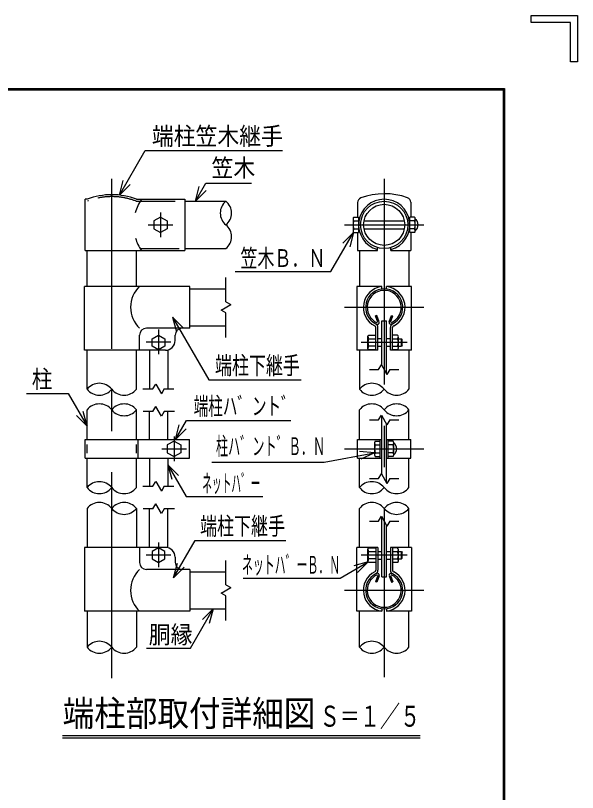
# Model space of a CAD drawing. Units: millimetres, scale not verified, with parts at other scales. Extents: x -4425 to 4425, y -3150 to 3150.
# Drawn here: x 2692 to 4425, y 754 to 3150 of the extents above; entities that cross this region are included whole.
import ezdxf
from ezdxf.enums import TextEntityAlignment as Align

# ---------------------------------------------------------------- set-up
doc = ezdxf.new("R2010")
doc.units = ezdxf.units.MM
doc.header["$LTSCALE"] = 20
doc.linetypes.add('DASHED', pattern=[7.5, 6, -1.5])
doc.linetypes.add('USER1', pattern=[50.8, 31.75, -6.35, 6.35, -6.35])
doc.layers.add('0-0_1', color=7, linetype='Continuous', lineweight=25)
doc.layers.add('0-5_WAKU', color=7, linetype='Continuous', lineweight=25)
doc.styles.add('ＭＳ ゴシック', font='')
doc.styles.get('ＭＳ ゴシック').set_extended_font_data('MS Gothic')

msp = doc.modelspace()

# ---------------------------------------------------------------- linework, layer by layer
at = {"layer": '0-0_1', "color": 2}
for p, q in [((3012.4, 2596.05), (3092.06, 2734.01)), ((3092.06, 2734.01), (3515.37, 2734.01)), ((3012.4, 2596.05), (3024.46, 2641.05)), ((3012.4, 2596.05), (3045.34, 2628.99)), ((3246.64, 2577.48), (3278.68, 2632.97)), ((3246.64, 2577.48), (3258.7, 2622.48)), ((3278.68, 2632.97), (3419.92, 2632.97)), ((3246.64, 2577.48), (3279.58, 2610.43)), ((3664.9, 2360.46), (3734.67, 2481.3)), ((3734.67, 2481.3), (3701.73, 2448.36)), ((3734.67, 2481.3), (3722.62, 2436.3)), ((3369.38, 2360.46), (3664.9, 2360.46)), ((3340.92, 2267.65), (3340.92, 2342.69)), ((3325.92, 2241.67), (3355.92, 2258.99)), ((3340.92, 2267.65), (3355.92, 2258.99)), ((3340.92, 2233.01), (3325.92, 2241.67)), ((3340.92, 2157.04), (3340.92, 2233.01)), ((3176.51, 2220.01), (3288.11, 2026.71)), ((3176.51, 2220.01), (3188.57, 2175.01)), ((3176.51, 2220.01), (3209.45, 2187.07)), ((3811.61, 2058.45), (3820.27, 2073.45)), ((3820.27, 2073.45), (3837.59, 2043.45)), ((3783.93, 2058.45), (3811.61, 2058.45)), ((3846.25, 2058.45), (3837.59, 2043.45)), ((3846.25, 2058.45), (3873.93, 2058.45)), ((3115.98, 1998.45), (3124.64, 2013.45)), ((3124.64, 2013.45), (3141.96, 1983.45)), ((3288.11, 2026.71), (3572.51, 2026.71)), ((3084.23, 1998.45), (3115.98, 1998.45)), ((3150.62, 1998.45), (3141.96, 1983.45)), ((3150.62, 1998.45), (3180.56, 1998.45)), ((2726.07, 1984.65), (2854.43, 1984.65)), ((2854.43, 1984.65), (2912.73, 1883.67)), ((3115.98, 1929.44), (3124.64, 1944.44)), ((3141.96, 1914.44), (3124.64, 1944.44)), ((2912.73, 1883.67), (2879.79, 1916.61)), ((2912.73, 1883.67), (2900.67, 1928.67)), ((3115.98, 1929.44), (3086.05, 1929.44)), ((3150.62, 1929.44), (3141.96, 1914.44)), ((3182.38, 1929.44), (3150.62, 1929.44)), ((3811.61, 1903.2), (3820.27, 1918.2)), ((3820.27, 1918.2), (3837.59, 1888.2)), ((3185.12, 1842.44), (3219.2, 1901.48)), ((3219.2, 1901.48), (3541.22, 1901.48)), ((3783.93, 1903.2), (3811.61, 1903.2)), ((3846.25, 1903.2), (3837.59, 1888.2)), ((3846.25, 1903.2), (3873.93, 1903.2)), ((3185.12, 1842.44), (3197.18, 1887.44)), ((3185.12, 1842.44), (3218.06, 1875.39)), ((3643.92, 1772.85), (3799.27, 1801.85)), ((3799.27, 1801.85), (3752.83, 1805.44)), ((3799.27, 1801.85), (3757.25, 1781.74)), ((3297.42, 1772.85), (3643.92, 1772.85)), ((3161.8, 1765.04), (3218.39, 1667.03)), ((3161.8, 1765.04), (3194.74, 1732.1)), ((3161.8, 1765.04), (3173.86, 1720.04)), ((3811.61, 1721.97), (3820.27, 1736.97)), ((3820.27, 1736.97), (3837.59, 1706.97)), ((3115.98, 1698.45), (3124.64, 1713.45)), ((3124.64, 1713.45), (3141.96, 1683.45)), ((3783.93, 1721.97), (3811.61, 1721.97)), ((3846.25, 1721.97), (3837.59, 1706.97)), ((3846.25, 1721.97), (3873.93, 1721.97)), ((3084.23, 1698.45), (3115.98, 1698.45)), ((3150.62, 1698.45), (3141.96, 1683.45)), ((3150.62, 1698.45), (3180.56, 1698.45)), ((3218.39, 1667.03), (3454.45, 1667.03)), ((3115.98, 1629.44), (3086.05, 1629.44)), ((3115.98, 1629.44), (3124.64, 1644.44)), ((3141.96, 1614.44), (3124.64, 1644.44)), ((3150.62, 1629.44), (3141.96, 1614.44)), ((3182.38, 1629.44), (3150.62, 1629.44)), ((3811.61, 1590.81), (3820.27, 1605.81)), ((3820.27, 1605.81), (3837.59, 1575.81)), ((3783.93, 1590.81), (3811.61, 1590.81)), ((3846.25, 1590.81), (3837.59, 1575.81)), ((3846.25, 1590.81), (3873.93, 1590.81)), ((3179.42, 1416.19), (3246.11, 1531.71)), ((3246.11, 1531.71), (3525.51, 1531.71)), ((3340.92, 1394.88), (3340.92, 1469.91)), ((3692.73, 1415.34), (3779.86, 1465.65)), ((3779.86, 1465.65), (3734.86, 1453.59)), ((3779.86, 1465.65), (3746.91, 1432.7)), ((3179.42, 1416.19), (3191.48, 1461.19)), ((3179.42, 1416.19), (3212.36, 1449.13)), ((3393.68, 1415.34), (3692.73, 1415.34)), ((3340.92, 1394.88), (3355.92, 1386.22)), ((3325.92, 1368.9), (3355.92, 1386.22)), ((3340.92, 1360.24), (3325.92, 1368.9)), ((3340.92, 1284.26), (3340.92, 1360.24)), ((3231.46, 1199.78), (3301.1, 1320.41)), ((3301.1, 1320.41), (3268.16, 1287.46)), ((3301.1, 1320.41), (3289.04, 1275.41)), ((3096.06, 1199.78), (3231.46, 1199.78))]:
    msp.add_line(p, q, dxfattribs=at)
at = {"layer": '0-0_1', "color": 3, "linetype": 'USER1'}
for p, q in [((2988.93, 1106.7), (2988.93, 2646.83)), ((3828.93, 2646.83), (3828.93, 1109.79)), ((3138.93, 2542.55), (3138.93, 2466.61)), ((3100.96, 2504.58), (3176.9, 2504.58)), ((3706.5, 2504.58), (3951.36, 2504.58)), ((3706.5, 2250.33), (3951.36, 2250.33)), ((3133.3, 2181.44), (3133.3, 2105.5)), ((3095.33, 2143.47), (3171.27, 2143.47)), ((3899.82, 2142.05), (3758.05, 2142.05)), ((3180.93, 1851.91), (3180.93, 1775.98)), ((3142.96, 1813.94), (3218.9, 1813.94)), ((3706.5, 1813.94), (3951.36, 1813.94)), ((3133.3, 1525.23), (3133.3, 1449.3)), ((3095.33, 1487.27), (3171.27, 1487.27)), ((3899.82, 1485.84), (3758.05, 1485.84)), ((3951.36, 1377.56), (3706.5, 1377.56))]:
    msp.add_line(p, q, dxfattribs=at)
at = {"layer": '0-0_1'}
for p, q in [((2906.73, 2425.68), (2906.73, 2583.48)), ((2912.73, 2583.48), (2906.73, 2583.48)), ((3065.13, 2583.48), (3213.93, 2583.48)), ((3213.93, 2583.48), (3213.93, 2425.68)), ((3213.93, 2577.48), (3340.92, 2577.48)), ((3746.73, 2573.45), (3746.73, 2528.58)), ((3911.13, 2574.26), (3911.13, 2528.58)), ((3138.93, 2528.58), (3118.15, 2516.58)), ((3118.15, 2516.58), (3118.15, 2492.58)), ((3138.93, 2528.58), (3159.72, 2516.58)), ((3159.72, 2516.58), (3159.72, 2492.58)), ((3733.12, 2522.58), (3733.12, 2486.58)), ((3735.18, 2528.58), (3750.03, 2528.58)), ((3735.18, 2516.58), (3750.99, 2516.58)), ((3750.03, 2528.58), (3750.03, 2480.58)), ((3766.78, 2516.58), (3891.08, 2516.58)), ((3922.68, 2516.58), (3906.88, 2516.58)), ((3907.83, 2480.58), (3907.83, 2528.58)), ((3922.68, 2528.58), (3907.83, 2528.58)), ((3924.74, 2486.58), (3924.74, 2522.58)), ((3118.15, 2492.58), (3138.93, 2480.58)), ((3159.72, 2492.58), (3138.93, 2480.58)), ((3735.18, 2492.58), (3750.99, 2492.58)), ((3766.78, 2492.58), (3891.08, 2492.58)), ((3922.68, 2492.58), (3906.88, 2492.58)), ((3735.18, 2480.58), (3750.03, 2480.58)), ((3746.73, 2480.58), (3746.73, 2425.68)), ((3922.68, 2480.58), (3907.83, 2480.58)), ((3911.13, 2480.58), (3911.13, 2425.68)), ((2906.73, 2425.68), (3213.93, 2425.68)), ((2912.73, 2315), (2912.73, 2425.68)), ((3065.13, 2315), (3065.13, 2425.68)), ((3213.93, 2431.68), (3340.92, 2431.68)), ((3746.73, 2425.68), (3807.93, 2425.68)), ((3752.73, 2425.68), (3752.73, 2315)), ((3807.93, 2425.68), (3807.93, 2434.77)), ((3849.93, 2425.68), (3849.93, 2434.77)), ((3849.93, 2425.68), (3911.13, 2425.68)), ((3905.13, 2425.68), (3905.13, 2315)), ((2905.01, 2117.98), (2905.01, 2315)), ((3229.56, 2315), (2905.01, 2315)), ((3229.56, 2185.66), (3229.56, 2315)), ((3229.56, 2307.48), (3340.92, 2307.48)), ((3821.41, 2315), (3745.01, 2315)), ((3745.01, 2315), (3745.01, 2250.33)), ((3821.41, 2306.99), (3821.41, 2315)), ((3912.85, 2315), (3836.45, 2315)), ((3836.45, 2306.99), (3836.45, 2315)), ((3912.85, 2250.33), (3912.85, 2315)), ((3745.01, 2250.33), (3745.01, 2117.99)), ((3912.85, 2117.99), (3912.85, 2250.33)), ((3806.3, 2225.53), (3801.78, 2223.88)), ((3808.99, 2204.06), (3801.78, 2223.88)), ((3813.75, 2205.06), (3806.3, 2225.53)), ((3822.18, 2070.14), (3822.18, 2208.94)), ((3822.18, 2208.94), (3835.68, 2208.94)), ((3835.68, 2046.76), (3835.68, 2208.94)), ((3844.12, 2205.06), (3851.57, 2225.53)), ((3848.87, 2204.06), (3856.09, 2223.88)), ((3851.57, 2225.53), (3856.09, 2223.88)), ((3229.56, 2185.66), (3095.86, 2185.66)), ((3229.56, 2193.18), (3340.92, 2193.18)), ((3802.91, 2117.99), (3802.91, 2187.83)), ((3809.83, 2117.99), (3809.83, 2188)), ((3848.03, 2117.99), (3848.03, 2188)), ((3854.95, 2117.99), (3854.95, 2187.83)), ((3074.81, 2117.98), (3074.81, 2164.61)), ((3074.81, 2117.98), (3074.81, 2164.61)), ((3113.75, 2153.34), (3133.3, 2164.62)), ((3133.3, 2164.62), (3152.85, 2153.34)), ((3184.44, 2148.06), (3184.44, 2164.61)), ((3184.45, 2148.06), (3184.45, 2164.61)), ((3778.91, 2160.61), (3781.22, 2164.61)), ((3778.91, 2123.49), (3778.91, 2160.61)), ((3781.22, 2164.61), (3802.91, 2164.61)), ((3869.96, 2164.61), (3854.8, 2164.61)), ((3872.85, 2124.66), (3872.85, 2158.77)), ((3113.75, 2130.76), (3113.75, 2153.34)), ((3152.85, 2153.34), (3152.85, 2130.76)), ((3780.72, 2153.33), (3802.91, 2153.33)), ((3809.83, 2154.08), (3819.91, 2154.08)), ((3837.96, 2154.08), (3848.03, 2154.08)), ((3854.8, 2153.32), (3870.39, 2153.32)), ((3882.47, 2130.78), (3882.47, 2153.32)), ((3884.88, 2133.19), (3882.47, 2130.78)), ((3884.88, 2133.19), (3884.88, 2150.92)), ((3154.37, 2117.98), (2905.01, 2117.98)), ((2912.73, 1997.82), (2912.73, 2117.98)), ((3065.13, 1997.82), (3065.13, 2117.98)), ((3104.8, 2117.98), (3104.8, 1998.45)), ((3133.3, 2119.47), (3113.75, 2130.76)), ((3152.85, 2130.76), (3133.3, 2119.47)), ((3161.8, 2118.92), (3161.8, 1998.45)), ((3809.83, 2117.99), (3745.01, 2117.99)), ((3752.73, 2117.99), (3752.73, 1997.82)), ((3802.91, 2130.77), (3780.72, 2130.77)), ((3809.83, 2130.02), (3819.91, 2130.02)), ((3837.96, 2130.02), (3848.03, 2130.02)), ((3912.85, 2117.99), (3848.03, 2117.99)), ((3854.8, 2130.78), (3870.34, 2130.78)), ((3870.78, 2119.49), (3854.8, 2119.49)), ((3872.85, 2130.78), (3882.47, 2130.78)), ((3905.13, 2117.99), (3905.13, 1997.82)), ((2912.73, 1842.44), (2912.73, 1934.21)), ((3065.13, 1842.44), (3065.13, 1934.21)), ((3104.8, 1842.44), (3104.8, 1929.44)), ((3161.8, 1842.44), (3161.8, 1929.44)), ((3752.73, 1842.44), (3752.73, 1934.21)), ((3905.13, 1842.44), (3905.13, 1934.21)), ((3822.18, 1733.66), (3822.18, 1914.89)), ((3835.68, 1710.28), (3835.68, 1891.51)), ((2906.73, 1842.44), (3228.93, 1842.44)), ((2906.73, 1785.44), (2906.73, 1842.44)), ((3069.93, 1785.44), (3069.93, 1842.44)), ((3180.93, 1837.94), (3160.15, 1825.94)), ((3180.93, 1837.94), (3201.72, 1825.94)), ((3201.72, 1825.94), (3201.72, 1801.94)), ((3228.93, 1785.44), (3228.93, 1842.44)), ((3746.73, 1842.44), (3822.18, 1842.44)), ((3746.73, 1785.44), (3746.73, 1842.44)), ((3799.27, 1831.94), (3799.27, 1795.94)), ((3801.33, 1837.94), (3816.18, 1837.94)), ((3801.33, 1825.94), (3816.18, 1825.94)), ((3816.18, 1785.44), (3816.18, 1842.44)), ((3835.68, 1842.44), (3911.13, 1842.44)), ((3841.68, 1785.44), (3841.68, 1842.44)), ((3856.53, 1837.94), (3841.68, 1837.94)), ((3856.53, 1825.94), (3841.68, 1825.94)), ((3858.59, 1795.94), (3858.59, 1831.94)), ((3911.13, 1785.44), (3911.13, 1842.44)), ((3201.72, 1801.95), (3180.93, 1789.94)), ((3801.33, 1801.94), (3816.18, 1801.94)), ((3856.53, 1801.94), (3841.68, 1801.94)), ((2906.73, 1785.44), (3228.93, 1785.44)), ((2912.73, 1694.21), (2912.73, 1785.44)), ((3065.13, 1694.21), (3065.13, 1785.44)), ((3104.8, 1785.44), (3104.8, 1698.45)), ((3161.8, 1785.44), (3161.8, 1698.45)), ((3746.73, 1785.44), (3822.18, 1785.44)), ((3752.73, 1694.21), (3752.73, 1785.44)), ((3801.33, 1789.94), (3816.18, 1789.94)), ((3835.68, 1785.44), (3911.13, 1785.44)), ((3856.53, 1789.94), (3841.68, 1789.94)), ((3905.13, 1694.21), (3905.13, 1785.44)), ((2912.73, 1630.07), (2912.73, 1509.9)), ((3065.13, 1630.07), (3065.13, 1509.9)), ((3104.8, 1509.9), (3104.8, 1629.44)), ((3161.8, 1508.97), (3161.8, 1629.44)), ((3752.73, 1509.9), (3752.73, 1630.07)), ((3905.13, 1509.9), (3905.13, 1630.07)), ((3822.18, 1418.95), (3822.18, 1602.51)), ((3835.68, 1418.95), (3835.68, 1579.12)), ((2905.01, 1509.9), (2905.01, 1312.89)), ((3154.37, 1509.9), (2905.01, 1509.9)), ((3074.81, 1509.9), (3074.81, 1463.28)), ((3074.81, 1509.9), (3074.81, 1463.28)), ((3745.01, 1377.56), (3745.01, 1509.9)), ((3809.83, 1509.9), (3745.01, 1509.9)), ((3802.91, 1509.9), (3802.91, 1440.06)), ((3809.83, 1509.9), (3809.83, 1439.89)), ((3848.03, 1509.9), (3848.03, 1439.89)), ((3912.85, 1509.9), (3848.03, 1509.9)), ((3854.95, 1509.9), (3854.95, 1440.06)), ((3912.85, 1509.9), (3912.85, 1377.56)), ((3152.85, 1474.55), (3152.85, 1497.13)), ((3778.91, 1467.28), (3778.91, 1504.4)), ((3780.72, 1497.12), (3802.91, 1497.12)), ((3809.83, 1497.87), (3819.91, 1497.87)), ((3837.96, 1497.87), (3848.03, 1497.87)), ((3869.96, 1508.4), (3854.8, 1508.4)), ((3854.8, 1497.11), (3870.39, 1497.11)), ((3872.85, 1468.45), (3872.85, 1502.56)), ((3872.85, 1497.11), (3882.47, 1497.11)), ((3882.47, 1497.11), (3884.88, 1494.71)), ((3884.88, 1476.98), (3884.88, 1494.71)), ((3133.3, 1463.27), (3152.85, 1474.55)), ((3184.44, 1479.83), (3184.44, 1463.28)), ((3184.45, 1479.83), (3184.45, 1463.28)), ((3781.22, 1463.28), (3778.91, 1467.28)), ((3802.91, 1474.56), (3780.72, 1474.56)), ((3802.91, 1463.28), (3781.22, 1463.28)), ((3809.83, 1473.81), (3819.91, 1473.81)), ((3837.96, 1473.81), (3848.03, 1473.81)), ((3854.8, 1474.57), (3870.34, 1474.57)), ((3870.78, 1463.28), (3854.8, 1463.28)), ((3872.85, 1474.57), (3882.47, 1474.57)), ((3229.56, 1442.23), (3095.86, 1442.23)), ((3229.56, 1442.23), (3229.56, 1312.89)), ((3229.56, 1434.71), (3340.92, 1434.71)), ((3808.99, 1423.83), (3801.78, 1404.01)), ((3813.75, 1422.83), (3806.3, 1402.36)), ((3822.18, 1418.95), (3835.68, 1418.95)), ((3844.12, 1422.83), (3851.57, 1402.36)), ((3848.87, 1423.83), (3856.09, 1404.01)), ((3806.3, 1402.36), (3801.78, 1404)), ((3851.57, 1402.36), (3856.09, 1404)), ((3745.01, 1312.89), (3745.01, 1377.56)), ((3912.85, 1377.56), (3912.85, 1312.89)), ((3229.56, 1320.41), (3340.92, 1320.41)), ((3821.41, 1320.9), (3821.41, 1312.89)), ((3836.45, 1320.9), (3836.45, 1312.89)), ((3229.56, 1312.89), (2905.01, 1312.89)), ((2912.73, 1312.89), (2912.73, 1202.21)), ((3065.13, 1312.89), (3065.13, 1202.21)), ((3821.41, 1312.89), (3745.01, 1312.89)), ((3752.73, 1202.21), (3752.73, 1312.89)), ((3912.85, 1312.89), (3836.45, 1312.89)), ((3905.13, 1202.21), (3905.13, 1312.89)), ((2837.42, 930.13), (3940.39, 930.13)), ((2837.42, 922.63), (3940.39, 922.63))]:
    msp.add_line(p, q, dxfattribs=at)
at = {"layer": '0-0_1', "color": 8, "linetype": 'DASHED'}
for p, q in [((3064.01, 2577.48), (3213.93, 2577.48)), ((3076.32, 2431.68), (3213.93, 2431.68)), ((2912.73, 1800.44), (2912.73, 1827.44)), ((3065.13, 1800.44), (3065.13, 1827.44))]:
    msp.add_line(p, q, dxfattribs=at)
at = {"layer": '0-0_1'}
for points in [[(3872.85, 2153.32), (3882.47, 2153.32), (3884.88, 2150.92)], [(3802.91, 2119.49), (3781.22, 2119.49), (3778.91, 2123.49)], [(3160.15, 1825.94), (3160.15, 1801.94), (3180.93, 1789.94)], [(3152.85, 1497.13), (3133.3, 1508.42), (3113.75, 1497.13)], [(3113.75, 1497.13), (3113.75, 1474.55), (3133.3, 1463.27)], [(3778.91, 1504.4), (3781.22, 1508.4), (3802.91, 1508.4)], [(3884.88, 1476.98), (3882.47, 1474.57), (3882.47, 1497.11)]]:
    msp.add_lwpolyline(points, dxfattribs=at)
for radius in [72.9, 63.3]:
    msp.add_circle((3828.93, 2504.58), radius, dxfattribs=at)
for centre, radius, start, end in [((2988.93, 2384.63), 212.95, 69.03345, 110.9667), ((3761.73, 2573.45), 15, 110.14153, 180), ((3830.06, 2387.16), 213.42, 70.54896, 110.14153), ((3896.13, 2574.26), 15, 0, 70.54896), ((3197.82, 2504.58), 141.69, 146.16244, 164.63274), ((3370.15, 2541.03), 46.72, 128.71809, 231.2822), ((3311.7, 2541.03), 46.72, 308.71795, 51.28205), ((3828.93, 2504.58), 78.9, 285.43582, 254.56419), ((3769.12, 2504.58), 36, 160.5289, 199.47138), ((3742.9, 2522.58), 9.77, 142.12123, 217.87906), ((3914.97, 2522.58), 9.77, 322.12109, 37.87891), ((3888.74, 2504.58), 36, 340.52876, 19.47124), ((3911.24, 2504.58), 22.5, 306.86985, 53.13015), ((3311.7, 2468.13), 46.72, 308.71795, 51.28205), ((3742.9, 2486.58), 9.77, 142.12123, 217.87906), ((3914.97, 2486.58), 9.77, 322.12109, 37.87891), ((3197.82, 2504.58), 141.69, 196.85282, 213.83756), ((3135.07, 2250.51), 88.28, 133.06355, 226.94358), ((3828.93, 2250.33), 64.22, 96.72737, 242.86295), ((3828.93, 2250.33), 57.15, 90.00128, 242.80055), ((3828.93, 2250.33), 52.34, 294.33505, 245.82558), ((3828.93, 2250.33), 57.15, 297.19772, 90.00128), ((3828.93, 2250.33), 64.22, 297.13473, 83.27942), ((3807.88, 2203.8), 6.02, 245.55103, 10.6546), ((3849.99, 2203.77), 6.02, 169.34531, 287.95501), ((3095.86, 2164.61), 21.05, 90, 180), ((3205.5, 2164.61), 21.05, 90, 180), ((3796.9, 2187.83), 6.02, 0, 62.86319), ((3796.9, 2188), 12.93, 0, 62.80017), ((3860.97, 2188), 12.93, 117.19772, 180), ((3860.97, 2187.83), 6.02, 117.1347, 180), ((3814.66, 2165.62), 36.09, 187.97958, 199.90953), ((3865.35, 2158.77), 7.44, 311.91009, 51.71719), ((3154.37, 2148.06), 30.08, 270, 0), ((3815.03, 2142.05), 36.12, 161.80096, 198.19904), ((3846.32, 2142.1), 26.56, 334.43368, 24.86078), ((3814.66, 2118.48), 36.09, 160.09047, 172.02042), ((3865.93, 2124.66), 7.09, 313.18863, 52.72754), ((2950.83, 1967.27), 48.83, 38.71771, 141.28181), ((3790.83, 1967.27), 48.83, 38.71787, 141.28198), ((2950.83, 2028.36), 48.83, 218.71786, 321.28196), ((3027.03, 2028.36), 48.83, 218.71786, 321.28196), ((3790.83, 2028.36), 48.83, 218.71802, 321.28213), ((3867.03, 2028.36), 48.83, 218.71802, 321.28213), ((2950.83, 1903.66), 48.83, 38.71802, 141.28213), ((3027.03, 1903.66), 48.83, 38.71802, 141.28213), ((3790.83, 1903.66), 48.83, 38.71802, 141.28213), ((3867.03, 1903.66), 48.83, 38.71802, 141.28213), ((3027.03, 1964.75), 48.83, 218.71787, 321.28198), ((3867.03, 1964.75), 48.83, 218.71787, 321.28198), ((3835.27, 1813.94), 36, 160.5289, 199.47138), ((3809.05, 1831.94), 9.77, 142.12123, 217.87906), ((3848.82, 1831.94), 9.77, 322.12109, 37.87891), ((3822.59, 1813.94), 36, 340.52876, 19.47124), ((3845.09, 1813.94), 22.5, 306.86985, 53.13015), ((3809.05, 1795.94), 9.77, 142.12123, 217.87906), ((3848.82, 1795.94), 9.77, 322.12109, 37.87891), ((2950.83, 1663.66), 48.83, 38.71802, 141.28213), ((3790.83, 1663.66), 48.83, 38.71802, 141.28213), ((2950.83, 1724.75), 48.83, 218.71787, 321.28198), ((3027.03, 1724.75), 48.83, 218.71787, 321.28198), ((3790.83, 1724.75), 48.83, 218.71787, 321.28198), ((3867.03, 1724.75), 48.83, 218.71787, 321.28198), ((2950.83, 1599.53), 48.83, 38.71802, 141.28213), ((3027.03, 1599.53), 48.83, 38.71802, 141.28213), ((3027.03, 1660.62), 48.83, 218.71787, 321.28198), ((3790.83, 1599.53), 48.83, 38.71802, 141.28213), ((3867.03, 1599.53), 48.83, 38.71802, 141.28213), ((3867.03, 1660.62), 48.83, 218.71787, 321.28198), ((3154.37, 1479.83), 30.08, 0, 90), ((3814.66, 1509.41), 36.09, 187.97958, 199.90953), ((3815.03, 1485.84), 36.12, 161.80096, 198.19904), ((3865.35, 1502.56), 7.44, 311.91009, 51.71719), ((3846.32, 1485.89), 26.56, 334.43368, 24.86078), ((3095.86, 1463.28), 21.05, 180, 270), ((3205.5, 1463.28), 21.05, 180, 270), ((3814.66, 1462.27), 36.09, 160.09047, 172.02042), ((3865.93, 1468.45), 7.09, 313.18863, 52.72754), ((3135.06, 1377.39), 88.27, 133.0545, 226.94916), ((3796.9, 1440.06), 6.02, 297.13681, 0), ((3796.9, 1439.89), 12.93, 297.19983, 0), ((3860.97, 1439.89), 12.93, 180, 242.80228), ((3860.97, 1440.06), 6.02, 180, 242.8653), ((3828.93, 1377.56), 64.22, 117.13705, 263.27263), ((3828.93, 1377.56), 57.15, 117.19945, 269.99872), ((3828.93, 1377.56), 52.34, 114.17442, 65.66495), ((3807.88, 1424.09), 6.02, 349.3454, 114.44897), ((3828.93, 1377.56), 57.15, 269.99872, 62.80228), ((3828.93, 1377.56), 64.22, 276.72058, 62.86527), ((3849.99, 1424.12), 6.02, 72.04499, 190.65469), ((2950.83, 1171.66), 48.83, 38.71802, 141.28213), ((2950.83, 1232.75), 48.83, 218.71787, 321.28198), ((3027.03, 1232.75), 48.83, 218.71787, 321.28198), ((3790.83, 1171.66), 48.83, 38.71802, 141.28213), ((3790.83, 1232.75), 48.83, 218.71787, 321.28198), ((3867.03, 1232.75), 48.83, 218.71787, 321.28198)]:
    msp.add_arc(centre, radius, start, end, dxfattribs=at)
at = {"layer": '0-0_1', "color": 8, "linetype": 'DASHED'}
msp.add_arc((2988.93, 2384.63), 206.95, 68.7282, 111.27195, dxfattribs=at)
at = {"layer": '0-5_WAKU'}
for p, q in [((4281.7, 3150), (4424.95, 3150)), ((4403.46, 3006.75), (4403.46, 3128.51)), ((-4048.05, 2923), (4197.95, 2923))]:
    msp.add_line(p, q, dxfattribs=at)
for points in [[(4403.46, 3128.51), (4281.7, 3128.51), (4281.7, 3150)], [(4424.95, 3150), (4424.95, 3006.75), (4403.46, 3006.75)], [(4197.95, 2923), (4197.95, -2923), (-4048.05, -2923)], [(4195.95, 2921), (4195.95, -2921), (-4046.05, -2921)], [(-4046.05, -2921), (-4046.05, 2921), (4195.95, 2921)]]:
    msp.add_lwpolyline(points, dxfattribs=at)
msp.add_lwpolyline([(-4050.05, 2925), (4199.95, 2925), (4199.95, -2925), (-4050.05, -2925)], close=True, dxfattribs=at)

# ---------------------------------------------------------------- texts
at = {"layer": '0-0_1', "style": 'ＭＳ ゴシック'}
for s, height, width, p in [('端柱笠木継手', 54.84, 0.9, (3112.62, 2734.38)), ('笠木', 54.84, 0.9, (3296.59, 2636.37)), ('笠木Ｂ．Ｎ', 54.84, 0.7, (3385.74, 2358.18)), ('端柱下継手', 54.84, 0.7, (3307.27, 2027.28)), ('柱', 54.84, 0.85, (2742.33, 1985.1)), ('端柱ハ゛ント゛', 54.84, 0.6, (3241.62, 1902.04)), ('柱ハ゛ント゛Ｂ．Ｎ', 54.84, 0.5, (3310.14, 1778.24)), ('ネットハ゛ー', 54.84, 0.4, (3267.91, 1663.76)), ('端柱下継手', 54.84, 0.7, (3261.27, 1532.05)), ('ネットハ゛ーＢ．Ｎ', 54.84, 0.45, (3390.33, 1412.44)), ('胴縁', 54.84, 0.9, (3102.95, 1197.29)), ('端柱部取付詳細図', 79.33, 0.9, (2837.42, 934.87)), ('Ｓ＝１／５', 64.96, 0.7, (3629.92, 937.64))]:
    msp.add_text(s, height=height, dxfattribs=dict(at, width=width)).set_placement(p, align=Align.BOTTOM_LEFT)

doc.saveas('drawing.dxf')
